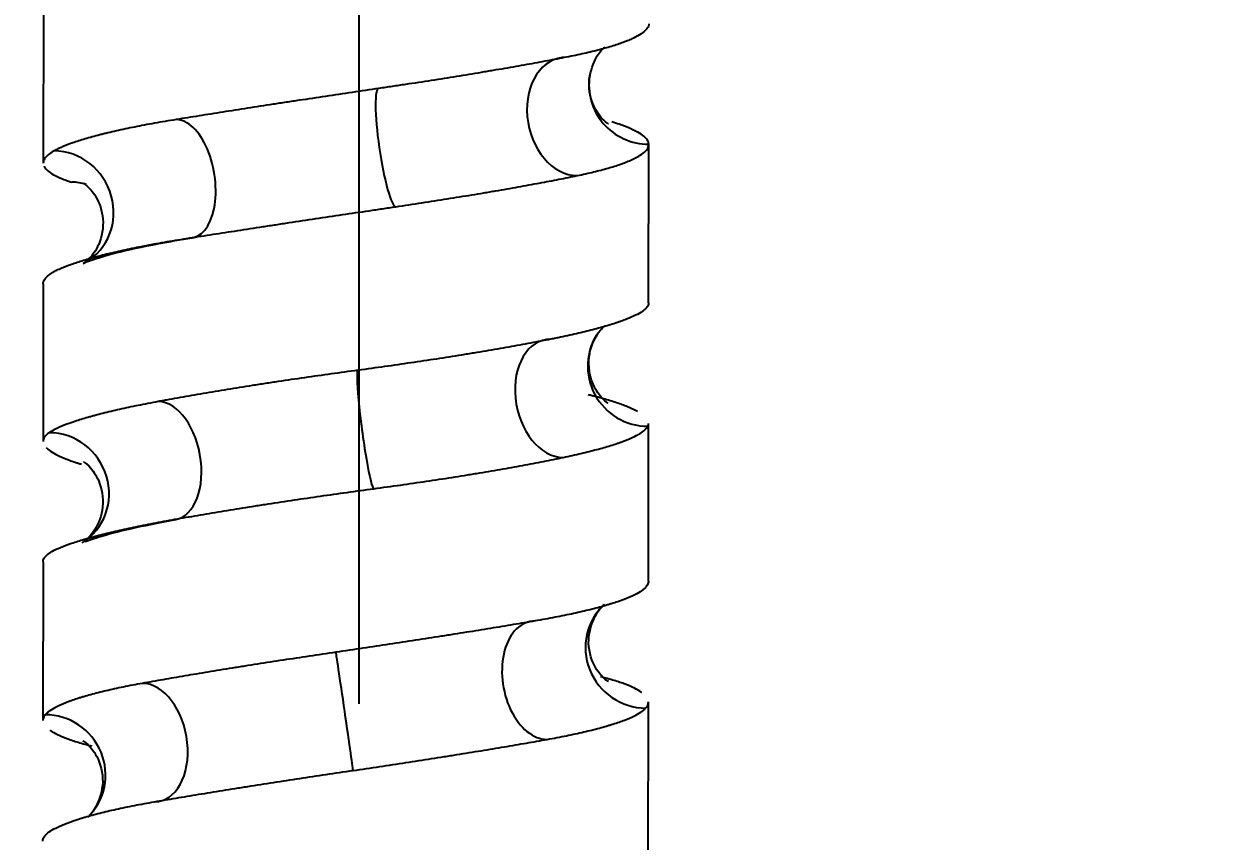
# Model space of a CAD drawing. Header units: millimetres. Extents: x 6110 to 6704, y -2661 to -1821.
# Drawn here: x 6335.91 to 6343.37, y -2362.57 to -2357.44 of the extents above; entities that cross this region are included whole.
import ezdxf

# ---------------------------------------------------------------- set-up
doc = ezdxf.new("R2010")
doc.units = ezdxf.units.MM
doc.header["$LTSCALE"] = 0.1
doc.linetypes.add('CENTERX2', pattern=[101.6, 63.5, -12.7, 12.7, -12.7])
doc.linetypes.add('HIDDEN2', pattern=[4.7625, 3.175, -1.5875])
doc.layers.add('1', color=4, linetype='HIDDEN2', lineweight=13)
doc.layers.add('DIM', color=3, linetype='Continuous', lineweight=9)
doc.layers.add('CENTER', color=1, linetype='CENTERX2')
doc.styles.get("Standard").update_dxf_attribs({"font": 'arial.ttf'})
doc.dimstyles.new('ISO-25', dxfattribs={"dimtxt": 2.5, "dimasz": 2.5, "dimexe": 1.25, "dimexo": 0.625, "dimtad": 1, "dimlfac": 5, "dimtxsty": 'Standard', "dimcen": 2.5, "dimadec": 0, "dimazin": 0, "dimtfac": 1, "dimtmove": 0, "dimatfit": 3, "dimfxl": 0, "dimarcsym": 0})

# ---------------------------------------------------------------- blocks, each defined once
blk = doc.blocks.new('*D85')
at = {"layer": 'Defpoints', "color": 0}
for p in [(6324.4599, -2027.3782), (6392.6916, -2027.3782), (6311.704, -2532.5418)]:
    blk.add_point(p, dxfattribs=at)
at = {"layer": 'DIM', "color": 0, "lineweight": -2}
for p, q in [((6325.0849, -2027.3782), (6393.9416, -2027.3782)), ((6392.6916, -2527.5418), (6392.6916, -2032.3782)), ((6312.329, -2532.5418), (6393.9416, -2532.5418))]:
    blk.add_line(p, q, dxfattribs=at)
at = {"layer": 'DIM', "color": 0}
for points in [[(6391.8583, -2032.3782), (6393.5249, -2032.3782), (6392.6916, -2027.3782)], [(6391.8583, -2527.5418), (6393.5249, -2527.5418), (6392.6916, -2532.5418)]]:
    blk.add_solid(points, dxfattribs=at)
at = {"layer": 'DIM', "color": 0, "insert": (6389.0618, -2279.96), "char_height": 5, "attachment_point": 5, "rotation": 90}
blk.add_mtext('2020,7', dxfattribs=at)
blk = doc.blocks.new('*D93')
at = {"layer": 'Defpoints', "color": 0}
for p in [(6325.0849, -2027.3782), (6402.037, -2595.9805), (6423.8203, -2595.9805)]:
    blk.add_point(p, dxfattribs=at)
at = {"layer": 'DIM', "color": 0, "lineweight": -2}
for p, q in [((6325.7099, -2027.3782), (6425.0703, -2027.3782)), ((6423.8203, -2032.3782), (6423.8203, -2590.9805)), ((6402.662, -2595.9805), (6425.0703, -2595.9805))]:
    blk.add_line(p, q, dxfattribs=at)
at = {"layer": 'DIM', "color": 0}
for points in [[(6422.9869, -2032.3782), (6424.6536, -2032.3782), (6423.8203, -2027.3782)], [(6422.9869, -2590.9805), (6424.6536, -2590.9805), (6423.8203, -2595.9805)]]:
    blk.add_solid(points, dxfattribs=at)
at = {"layer": 'DIM', "color": 0, "insert": (6420.1905, -2311.6794), "char_height": 5, "attachment_point": 5, "rotation": 90}
blk.add_mtext('2274,4', dxfattribs=at)

msp = doc.modelspace()

# ---------------------------------------------------------------- hatches: boundary and pattern name
at = {"layer": 'DIM'}
h = msp.add_hatch(dxfattribs=at)
h.set_pattern_fill('ANSI31', color=2)
edge = h.paths.add_edge_path()
edge.add_line((6619.6172, -2595.9805), (6619.6172, -1962.2056))
edge.add_line((6634.6172, -1966.1101), (6619.6172, -1966.1101))
edge.add_line((6634.6172, -2610.9805), (6634.6172, -1966.1101))
edge.add_line((6634.6172, -2610.9805), (6184.4567, -2610.9805))
edge.add_line((6619.6172, -2595.9805), (6184.4567, -2595.9805))
edge.add_line((6184.4567, -2610.9805), (6184.4567, -2595.9805))

# ---------------------------------------------------------------- linework, layer by layer
at = {"layer": '1', "color": 7, "linetype": 'Continuous', "lineweight": -3}
for p, q in [((6336.0292, -2357.3142), (6336.0285, -2358.3098)), ((6339.8279, -2359.1865), (6339.8286, -2358.1938)), ((6336.028, -2359.0681), (6336.0273, -2360.0569)), ((6339.8267, -2360.9347), (6339.8274, -2359.9442)), ((6336.0268, -2360.8147), (6336.0261, -2361.8088)), ((6339.8255, -2362.6872), (6339.8262, -2361.693))]:
    msp.add_line(p, q, dxfattribs=at)
for centre, major_axis, ratio, start_param, end_param in [((6339.3463, -2358.0172), (0.074, -0.3676), 0.740145, 2.99336, 6.134794), ((6339.8282, -2357.8209), (0.3705, -0.058), 0.989171, 3.136396, 4.866826), ((6338.1876, -2358.2129), (0.0546, -0.371), 0.134226, 3.123119, 6.26183), ((6336.9045, -2358.4087), (0.0588, -0.3704), 0.533646, 6.198132, 9.339732), ((6336.1109, -2358.6048), (0.1687, -0.3349), 0.946673, 0.040939, 2.694598), ((6336.1865, -2358.8016), (0.1201, 0.3552), 0.909045, 0.024931, 0.297499), ((6339.8188, -2359.5905), (0.3095, -0.2118), 0.986912, 3.139866, 5.317921), ((6339.2533, -2359.7866), (0.0749, -0.3675), 0.690021, 3.0028, 6.141523), ((6338.0532, -2359.9824), (0.0498, -0.3717), 0.066416, 3.132781, 6.274388), ((6336.7935, -2360.1782), (0.0672, -0.3689), 0.590965, 6.177212, 9.315616), ((6336.0757, -2360.3744), (0.1928, -0.3217), 0.965901, 0.01175, 2.616066), ((6339.8011, -2361.36), (0.2508, -0.2788), 0.97626, 3.14262, 5.560329), ((6339.1527, -2361.5561), (0.0648, -0.3694), 0.640536, 3.029406, 6.171019), ((6337.9189, -2361.7519), (0.0541, -0.3711), 0.004393, 0.000996, 3.139412), ((6336.6881, -2361.9477), (0.0652, -0.3693), 0.645444, 6.169292, 9.310764), ((6336.0489, -2362.1439), (0.2585, -0.2716), 0.977644, 6.282968, 8.673414)]:
    msp.add_ellipse(centre, major_axis=major_axis, ratio=ratio, start_param=start_param, end_param=end_param, dxfattribs=at)
for points, knots in [([(6339.8266, -2357.4499), (6339.8238, -2357.4581), (6339.8184, -2357.4664), (6339.803, -2357.4829), (6339.7828, -2357.4995), (6339.7532, -2357.5162), (6339.7274, -2357.5288), (6339.7182, -2357.533), (6339.7035, -2357.5393), (6339.6984, -2357.5414), (6339.688, -2357.5456), (6339.6827, -2357.5477), (6339.6552, -2357.5581), (6339.6311, -2357.5664), (6339.5787, -2357.5828), (6339.5222, -2357.5989), (6339.4574, -2357.6147), (6339.4057, -2357.6264), (6339.388, -2357.6302), (6339.3514, -2357.6379), (6339.3325, -2357.6417), (6339.3133, -2357.6455)], [0, 0, 0, 0, 0.125, 0.125, 0.25, 0.375, 0.375, 0.4375, 0.4375, 0.46875, 0.46875, 0.5, 0.5, 0.625, 0.625, 0.75, 0.875, 0.875, 0.9375, 0.9375, 1, 1, 1, 1]), ([(6339.4577, -2357.7629), (6339.4716, -2357.7107), (6339.4977, -2357.6352), (6339.5394, -2357.5934), (6339.5525, -2357.5818)], [0, 0, 0, 0, 0.553512, 1, 1, 1, 1]), ([(6339.3133, -2357.6455), (6339.2745, -2357.6531), (6339.2341, -2357.6607), (6339.1504, -2357.6763), (6339.0638, -2357.6922), (6338.9713, -2357.7084), (6338.8997, -2357.7207), (6338.8633, -2357.727), (6338.8261, -2357.7332), (6338.8011, -2357.7374), (6338.7885, -2357.7395), (6338.7254, -2357.7501), (6338.6741, -2357.7584), (6338.5701, -2357.7752), (6338.4646, -2357.7919), (6338.3561, -2357.8086), (6338.2736, -2357.8211), (6338.2459, -2357.8253), (6338.2041, -2357.8315), (6338.1901, -2357.8336), (6338.162, -2357.8377), (6338.148, -2357.8398), (6338.1339, -2357.8419)], [0, 0, 0, 0, 0.125, 0.125, 0.25, 0.375, 0.375, 0.4375, 0.46875, 0.46875, 0.5, 0.5, 0.625, 0.625, 0.75, 0.875, 0.875, 0.9375, 0.9375, 0.96875, 0.96875, 1, 1, 1, 1]), ([(6339.5757, -2358.0646), (6339.5757, -2358.0645), (6339.5713, -2358.0617), (6339.5366, -2358.0379), (6339.4667, -2357.9395), (6339.4491, -2357.8287), (6339.4566, -2357.7698), (6339.4577, -2357.7629)], [0, 0, 0, 0, 0.118209, 0.382947, 0.651869, 0.959545, 1, 1, 1, 1]), ([(6338.1339, -2357.8419), (6338.078, -2357.8501), (6338.0223, -2357.8583), (6337.9111, -2357.8748), (6337.8002, -2357.8913), (6337.6899, -2357.908), (6337.6074, -2357.9205), (6337.58, -2357.9247), (6337.5389, -2357.9309), (6337.5252, -2357.933), (6337.4978, -2357.9372), (6337.4841, -2357.9393), (6337.416, -2357.9498), (6337.3626, -2357.958), (6337.2575, -2357.9744), (6337.1543, -2357.9905), (6337.0548, -2358.0062), (6336.9816, -2358.0179), (6336.9575, -2358.0217), (6336.9097, -2358.0294), (6336.886, -2358.0332), (6336.8627, -2358.037)], [0, 0, 0, 0, 0.125, 0.125, 0.25, 0.375, 0.375, 0.4375, 0.4375, 0.46875, 0.46875, 0.5, 0.5, 0.625, 0.625, 0.75, 0.875, 0.875, 0.9375, 0.9375, 1, 1, 1, 1]), ([(6336.8627, -2358.037), (6336.8158, -2358.0446), (6336.7707, -2358.0523), (6336.6839, -2358.0679), (6336.6006, -2358.0837), (6336.5241, -2358.1), (6336.4693, -2358.1123), (6336.4426, -2358.1185), (6336.4168, -2358.1248), (6336.3999, -2358.129), (6336.3915, -2358.1311), (6336.3505, -2358.1417), (6336.3199, -2358.1501), (6336.2632, -2358.1669), (6336.2109, -2358.1837), (6336.1673, -2358.2004), (6336.138, -2358.2129), (6336.1287, -2358.2171), (6336.1158, -2358.2234), (6336.1116, -2358.2255), (6336.1035, -2358.2296), (6336.0996, -2358.2317), (6336.0959, -2358.2338)], [0, 0, 0, 0, 0.125, 0.125, 0.25, 0.375, 0.375, 0.4375, 0.46875, 0.46875, 0.5, 0.5, 0.625, 0.625, 0.75, 0.875, 0.875, 0.9375, 0.9375, 0.96875, 0.96875, 1, 1, 1, 1]), ([(6339.8285, -2358.1919), (6339.8282, -2358.1837), (6339.8253, -2358.1754), (6339.8148, -2358.1589), (6339.7995, -2358.1422), (6339.7747, -2358.1255), (6339.7525, -2358.1129), (6339.7445, -2358.1087), (6339.7315, -2358.1024), (6339.7271, -2358.1003), (6339.7178, -2358.0961), (6339.713, -2358.094), (6339.6885, -2358.0834), (6339.6666, -2358.0751), (6339.6281, -2358.0619), (6339.6128, -2358.057), (6339.5967, -2358.0521)], [0, 0, 0, 0, 0.178336, 0.178336, 0.356673, 0.535009, 0.535009, 0.624178, 0.624178, 0.668762, 0.668762, 0.713346, 0.713346, 0.891682, 0.891682, 1, 1, 1, 1]), ([(6339.3792, -2358.3888), (6339.4159, -2358.3812), (6339.4503, -2358.3735), (6339.5149, -2358.3579), (6339.5751, -2358.342), (6339.6269, -2358.3257), (6339.6624, -2358.3134), (6339.6738, -2358.3092), (6339.6899, -2358.3029), (6339.6952, -2358.3008), (6339.7054, -2358.2966), (6339.7104, -2358.2945), (6339.7344, -2358.284), (6339.7511, -2358.2755), (6339.7797, -2358.2587), (6339.8034, -2358.242), (6339.8175, -2358.2252), (6339.8267, -2358.2086), (6339.8289, -2358.2002), (6339.8285, -2358.1919)], [0, 0, 0, 0, 0.125, 0.125, 0.25, 0.375, 0.375, 0.4375, 0.4375, 0.46875, 0.46875, 0.5, 0.5, 0.625, 0.625, 0.75, 0.875, 0.875, 1, 1, 1, 1]), ([(6336.0959, -2358.2338), (6336.081, -2358.242), (6336.0687, -2358.2503), (6336.0489, -2358.2668), (6336.034, -2358.2835), (6336.0287, -2358.3002), (6336.0285, -2358.309), (6336.0285, -2358.3094), (6336.0285, -2358.3099)], [0, 0, 0, 0, 0.327627, 0.327627, 0.655254, 0.982882, 0.982882, 1, 1, 1, 1]), ([(6336.0336, -2358.3306), (6336.0341, -2358.3317), (6336.0347, -2358.3327), (6336.04, -2358.3422), (6336.0472, -2358.3505), (6336.0663, -2358.3669), (6336.0901, -2358.3831), (6336.1234, -2358.399), (6336.1519, -2358.4107), (6336.162, -2358.4146), (6336.1834, -2358.4223), (6336.1948, -2358.4261), (6336.2067, -2358.4299)], [0, 0, 0, 0, 0.030301, 0.030301, 0.272725, 0.272725, 0.51515, 0.757575, 0.757575, 0.878788, 0.878788, 1, 1, 1, 1]), ([(6338.2412, -2358.584), (6338.2966, -2358.5758), (6338.3512, -2358.5676), (6338.4588, -2358.5511), (6338.5648, -2358.5345), (6338.6676, -2358.5179), (6338.7435, -2358.5054), (6338.7686, -2358.5012), (6338.8059, -2358.4949), (6338.8183, -2358.4928), (6338.843, -2358.4886), (6338.8553, -2358.4865), (6338.9162, -2358.4761), (6338.9634, -2358.4678), (6339.0548, -2358.4515), (6339.1431, -2358.4354), (6339.2255, -2358.4196), (6339.2849, -2358.4079), (6339.3043, -2358.4041), (6339.3424, -2358.3964), (6339.3611, -2358.3926), (6339.3792, -2358.3888)], [0, 0, 0, 0, 0.125, 0.125, 0.25, 0.375, 0.375, 0.4375, 0.4375, 0.46875, 0.46875, 0.5, 0.5, 0.625, 0.625, 0.75, 0.875, 0.875, 0.9375, 0.9375, 1, 1, 1, 1]), ([(6336.2744, -2358.4337), (6336.2745, -2358.4338), (6336.2755, -2358.4348), (6336.2929, -2358.4421), (6336.3647, -2358.5159), (6336.4174, -2358.6622), (6336.3873, -2358.8225), (6336.3166, -2358.9149), (6336.2833, -2358.9371), (6336.2787, -2358.9409), (6336.2788, -2358.9407)], [0, 0, 0, 0, 0.007704, 0.162548, 0.307054, 0.472374, 0.651812, 0.798954, 0.928295, 1, 1, 1, 1]), ([(6336.9463, -2358.7804), (6336.9949, -2358.7728), (6337.0443, -2358.7651), (6337.1451, -2358.7495), (6337.2476, -2358.7337), (6337.3536, -2358.7174), (6337.4345, -2358.7051), (6337.4616, -2358.701), (6337.5027, -2358.6947), (6337.5165, -2358.6926), (6337.5441, -2358.6884), (6337.558, -2358.6863), (6337.6273, -2358.6758), (6337.6828, -2358.6674), (6337.7941, -2358.6507), (6337.9055, -2358.6339), (6338.0172, -2358.6173), (6338.1012, -2358.6048), (6338.1292, -2358.6006), (6338.1712, -2358.5944), (6338.1852, -2358.5923), (6338.2132, -2358.5881), (6338.2272, -2358.5861), (6338.2412, -2358.584)], [0, 0, 0, 0, 0.125, 0.125, 0.25, 0.375, 0.375, 0.4375, 0.4375, 0.46875, 0.46875, 0.5, 0.5, 0.625, 0.625, 0.75, 0.875, 0.875, 0.9375, 0.9375, 0.96875, 0.96875, 1, 1, 1, 1]), ([(6336.1271, -2358.9759), (6336.145, -2358.9676), (6336.1651, -2358.9594), (6336.2097, -2358.9428), (6336.2586, -2358.9262), (6336.3159, -2358.9095), (6336.3622, -2358.897), (6336.3861, -2358.8907), (6336.4113, -2358.8844), (6336.4283, -2358.8802), (6336.437, -2358.8781), (6336.4809, -2358.8676), (6336.5177, -2358.8594), (6336.5945, -2358.843), (6336.6747, -2358.8269), (6336.7613, -2358.8111), (6336.8289, -2358.7995), (6336.8518, -2358.7956), (6336.8985, -2358.7879), (6336.9223, -2358.7841), (6336.9463, -2358.7804)], [0, 0, 0, 0, 0.125, 0.125, 0.25, 0.375, 0.375, 0.4375, 0.46875, 0.46875, 0.5, 0.5, 0.625, 0.625, 0.75, 0.875, 0.875, 0.9375, 0.9375, 1, 1, 1, 1]), ([(6336.2796, -2358.9398), (6336.2884, -2358.9345), (6336.3279, -2358.9186), (6336.4814, -2358.8711), (6336.7084, -2358.8221), (6336.8884, -2358.791), (6336.9633, -2358.779)], [0, 0, 0, 0, 0.191907, 0.464804, 0.792546, 1, 1, 1, 1]), ([(6336.028, -2359.0683), (6336.0279, -2359.0626), (6336.029, -2359.0569), (6336.0346, -2359.0428), (6336.046, -2359.026), (6336.0673, -2359.0092), (6336.0869, -2358.9967), (6336.094, -2358.9925), (6336.1057, -2358.9863), (6336.1098, -2358.9842), (6336.1182, -2358.98), (6336.1226, -2358.9779), (6336.1271, -2358.9759)], [0, 0, 0, 0, 0.183594, 0.183594, 0.45573, 0.727865, 0.727865, 0.863932, 0.863932, 0.931966, 0.931966, 1, 1, 1, 1]), ([(6339.8144, -2359.2188), (6339.8077, -2359.2264), (6339.7985, -2359.2341), (6339.7754, -2359.2498), (6339.7476, -2359.2656), (6339.7103, -2359.2819), (6339.6788, -2359.2943), (6339.6677, -2359.2984), (6339.6502, -2359.3047), (6339.6442, -2359.3068), (6339.6319, -2359.311), (6339.6256, -2359.3131), (6339.5934, -2359.3236), (6339.5657, -2359.332), (6339.5061, -2359.3488), (6339.4426, -2359.3656), (6339.3712, -2359.3823), (6339.3146, -2359.3948), (6339.2952, -2359.399), (6339.2654, -2359.4052), (6339.2553, -2359.4073), (6339.2349, -2359.4115), (6339.2246, -2359.4135), (6339.2142, -2359.4156)], [0, 0, 0, 0, 0.125, 0.125, 0.25, 0.375, 0.375, 0.4375, 0.4375, 0.46875, 0.46875, 0.5, 0.5, 0.625, 0.625, 0.75, 0.875, 0.875, 0.9375, 0.9375, 0.96875, 0.96875, 1, 1, 1, 1]), ([(6339.8279, -2359.1879), (6339.8279, -2359.1905), (6339.8276, -2359.1932), (6339.8253, -2359.2036), (6339.8211, -2359.2113), (6339.8144, -2359.2188)], [0, 0, 0, 0, 0.252884, 0.252884, 1, 1, 1, 1]), ([(6339.5742, -2359.8184), (6339.5742, -2359.8185), (6339.5657, -2359.8136), (6339.5168, -2359.7718), (6339.45, -2359.6543), (6339.4491, -2359.4934), (6339.4866, -2359.4118), (6339.5093, -2359.3787)], [0, 0, 0, 0, 0.155774, 0.349298, 0.557745, 0.814572, 1, 1, 1, 1]), ([(6339.2142, -2359.4156), (6339.1728, -2359.4238), (6339.13, -2359.432), (6339.0417, -2359.4486), (6338.9508, -2359.4651), (6338.8547, -2359.4818), (6338.7805, -2359.4943), (6338.743, -2359.5006), (6338.7047, -2359.5069), (6338.6789, -2359.5111), (6338.666, -2359.5132), (6338.6011, -2359.5237), (6338.5486, -2359.5319), (6338.4426, -2359.5482), (6338.3354, -2359.5643), (6338.2261, -2359.58), (6338.1157, -2359.5955), (6338.06, -2359.6032), (6338.0036, -2359.6107)], [0, 0, 0, 0, 0.125, 0.125, 0.25, 0.375, 0.375, 0.4375, 0.46875, 0.46875, 0.5, 0.5, 0.625, 0.625, 0.75, 0.875, 0.875, 1, 1, 1, 1]), ([(6338.0036, -2359.6107), (6337.947, -2359.6183), (6337.8907, -2359.626), (6337.7788, -2359.6416), (6337.6676, -2359.6574), (6337.5577, -2359.6736), (6337.4758, -2359.6859), (6337.4486, -2359.6901), (6337.4079, -2359.6963), (6337.3943, -2359.6984), (6337.3673, -2359.7026), (6337.3538, -2359.7047), (6337.2867, -2359.7152), (6337.2342, -2359.7236), (6337.1314, -2359.7404), (6337.0308, -2359.7572), (6336.9347, -2359.7739), (6336.8642, -2359.7864), (6336.841, -2359.7905), (6336.8067, -2359.7968), (6336.7953, -2359.7989), (6336.7727, -2359.803), (6336.7615, -2359.8051), (6336.7504, -2359.8071)], [0, 0, 0, 0, 0.125, 0.125, 0.25, 0.375, 0.375, 0.4375, 0.4375, 0.46875, 0.46875, 0.5, 0.5, 0.625, 0.625, 0.75, 0.875, 0.875, 0.9375, 0.9375, 0.96875, 0.96875, 1, 1, 1, 1]), ([(6339.7569, -2359.8697), (6339.7543, -2359.8683), (6339.7518, -2359.8669), (6339.7331, -2359.8571), (6339.7148, -2359.8487), (6339.6736, -2359.8318), (6339.6281, -2359.815), (6339.5737, -2359.7982), (6339.5294, -2359.7856), (6339.5141, -2359.7814), (6339.4903, -2359.7751), (6339.4822, -2359.773), (6339.4658, -2359.7688), (6339.4575, -2359.7668), (6339.449, -2359.7647)], [0, 0, 0, 0, 0.039615, 0.039615, 0.279711, 0.279711, 0.519808, 0.759904, 0.759904, 0.879952, 0.879952, 0.939976, 0.939976, 1, 1, 1, 1]), ([(6336.7504, -2359.8071), (6336.7063, -2359.8153), (6336.664, -2359.8236), (6336.5831, -2359.8401), (6336.5059, -2359.8567), (6336.4358, -2359.8734), (6336.386, -2359.8859), (6336.3618, -2359.8922), (6336.3386, -2359.8985), (6336.3234, -2359.9027), (6336.3159, -2359.9048), (6336.2792, -2359.9153), (6336.2521, -2359.9235), (6336.2025, -2359.9399), (6336.1574, -2359.9561), (6336.1212, -2359.9719), (6336.0974, -2359.9835), (6336.0901, -2359.9874), (6336.0766, -2359.9951), (6336.0704, -2359.9989), (6336.0648, -2360.0027)], [0, 0, 0, 0, 0.125, 0.125, 0.25, 0.375, 0.375, 0.4375, 0.46875, 0.46875, 0.5, 0.5, 0.625, 0.625, 0.75, 0.875, 0.875, 0.9375, 0.9375, 1, 1, 1, 1]), ([(6339.2916, -2360.1577), (6339.3308, -2360.1495), (6339.3679, -2360.1412), (6339.438, -2360.1247), (6339.504, -2360.1081), (6339.5621, -2360.0914), (6339.6026, -2360.0789), (6339.6221, -2360.0726), (6339.6404, -2360.0663), (6339.6524, -2360.0621), (6339.6582, -2360.06), (6339.6867, -2360.0495), (6339.707, -2360.0412), (6339.743, -2360.0248), (6339.7742, -2360.0087), (6339.7961, -2359.9929), (6339.8132, -2359.9774), (6339.8194, -2359.9697), (6339.8232, -2359.9621)], [0, 0, 0, 0, 0.125, 0.125, 0.25, 0.375, 0.375, 0.4375, 0.46875, 0.46875, 0.5, 0.5, 0.625, 0.625, 0.75, 0.875, 0.875, 1, 1, 1, 1]), ([(6336.0648, -2360.0027), (6336.0536, -2360.0103), (6336.045, -2360.0181), (6336.0326, -2360.0337), (6336.028, -2360.0437), (6336.0273, -2360.0538), (6336.0273, -2360.0558)], [0, 0, 0, 0, 0.443652, 0.443652, 0.887304, 1, 1, 1, 1]), ([(6336.046, -2360.0952), (6336.0473, -2360.0965), (6336.0487, -2360.0979), (6336.0588, -2360.1078), (6336.0699, -2360.1162), (6336.0969, -2360.1331), (6336.1286, -2360.1499), (6336.1695, -2360.1667), (6336.2039, -2360.1793), (6336.2159, -2360.1834), (6336.2348, -2360.1897), (6336.2413, -2360.1918), (6336.2545, -2360.196), (6336.2613, -2360.1981), (6336.2682, -2360.2001)], [0, 0, 0, 0, 0.039241, 0.039241, 0.279431, 0.279431, 0.519621, 0.75981, 0.75981, 0.879905, 0.879905, 0.939953, 0.939953, 1, 1, 1, 1]), ([(6336.2807, -2360.185), (6336.2807, -2360.185), (6336.2856, -2360.188), (6336.3237, -2360.2155), (6336.3951, -2360.3217), (6336.4133, -2360.4884), (6336.355, -2360.6166), (6336.3148, -2360.6586), (6336.3022, -2360.6702)], [0, 0, 0, 0, 0.092439, 0.268922, 0.450835, 0.678214, 0.881937, 1, 1, 1, 1]), ([(6338.1028, -2360.3541), (6338.1593, -2360.3465), (6338.215, -2360.3388), (6338.3253, -2360.3232), (6338.4342, -2360.3074), (6338.5405, -2360.2912), (6338.6193, -2360.2789), (6338.6453, -2360.2747), (6338.6842, -2360.2685), (6338.6971, -2360.2664), (6338.7229, -2360.2622), (6338.7357, -2360.2601), (6338.7993, -2360.2496), (6338.8488, -2360.2412), (6338.945, -2360.2244), (6339.0383, -2360.2077), (6339.1261, -2360.191), (6339.1898, -2360.1785), (6339.2107, -2360.1743), (6339.2415, -2360.1681), (6339.2517, -2360.166), (6339.2718, -2360.1618), (6339.2818, -2360.1598), (6339.2916, -2360.1577)], [0, 0, 0, 0, 0.125, 0.125, 0.25, 0.375, 0.375, 0.4375, 0.4375, 0.46875, 0.46875, 0.5, 0.5, 0.625, 0.625, 0.75, 0.875, 0.875, 0.9375, 0.9375, 0.96875, 0.96875, 1, 1, 1, 1]), ([(6336.8372, -2360.5493), (6336.8833, -2360.541), (6336.9305, -2360.5328), (6337.0269, -2360.5163), (6337.1254, -2360.4997), (6337.2281, -2360.483), (6337.3066, -2360.4705), (6337.333, -2360.4663), (6337.3731, -2360.46), (6337.3865, -2360.4579), (6337.4135, -2360.4537), (6337.4271, -2360.4516), (6337.4949, -2360.4412), (6337.5494, -2360.4329), (6337.6589, -2360.4166), (6337.7688, -2360.4005), (6337.8796, -2360.3848), (6337.9908, -2360.3693), (6338.0467, -2360.3616), (6338.1028, -2360.3541)], [0, 0, 0, 0, 0.125, 0.125, 0.25, 0.375, 0.375, 0.4375, 0.4375, 0.46875, 0.46875, 0.5, 0.5, 0.625, 0.625, 0.75, 0.875, 0.875, 1, 1, 1, 1]), ([(6336.0866, -2360.7461), (6336.1007, -2360.7384), (6336.1172, -2360.7307), (6336.1546, -2360.7151), (6336.1966, -2360.6992), (6336.2475, -2360.683), (6336.289, -2360.6706), (6336.3034, -2360.6664), (6336.3259, -2360.6602), (6336.3336, -2360.6581), (6336.3491, -2360.6539), (6336.3571, -2360.6518), (6336.3973, -2360.6412), (6336.4313, -2360.6328), (6336.5028, -2360.616), (6336.5779, -2360.5993), (6336.6602, -2360.5825), (6336.7246, -2360.57), (6336.7465, -2360.5659), (6336.78, -2360.5596), (6336.7914, -2360.5575), (6336.8142, -2360.5534), (6336.8257, -2360.5513), (6336.8372, -2360.5493)], [0, 0, 0, 0, 0.125, 0.125, 0.25, 0.375, 0.375, 0.4375, 0.4375, 0.46875, 0.46875, 0.5, 0.5, 0.625, 0.625, 0.75, 0.875, 0.875, 0.9375, 0.9375, 0.96875, 0.96875, 1, 1, 1, 1]), ([(6336.2909, -2360.6863), (6336.3119, -2360.6785), (6336.3962, -2360.6483), (6336.5922, -2360.5993), (6336.7699, -2360.5638), (6336.8607, -2360.5471)], [0, 0, 0, 0, 0.289931, 0.674096, 1, 1, 1, 1]), ([(6336.0268, -2360.8139), (6336.0267, -2360.8068), (6336.0306, -2360.7917), (6336.0429, -2360.7769), (6336.0565, -2360.7652), (6336.0617, -2360.7613), (6336.0732, -2360.7537), (6336.0796, -2360.7498), (6336.0866, -2360.7461)], [0, 0, 0, 0, 0.303071, 0.651535, 0.651535, 0.825768, 0.825768, 1, 1, 1, 1]), ([(6339.8267, -2360.9349), (6339.8267, -2360.9362), (6339.8262, -2360.9459), (6339.8225, -2360.9556), (6339.8139, -2360.9682), (6339.8104, -2360.9723), (6339.8042, -2360.9786), (6339.802, -2360.9807), (6339.7972, -2360.9848), (6339.7947, -2360.9869), (6339.792, -2360.989)], [0, 0, 0, 0, 0.073372, 0.536686, 0.536686, 0.768343, 0.768343, 0.884171, 0.884171, 1, 1, 1, 1]), ([(6339.792, -2360.989), (6339.7813, -2360.9972), (6339.7682, -2361.0055), (6339.7375, -2361.022), (6339.7023, -2361.0386), (6339.658, -2361.0553), (6339.6213, -2361.0678), (6339.6085, -2361.072), (6339.5884, -2361.0783), (6339.5816, -2361.0804), (6339.5676, -2361.0846), (6339.5605, -2361.0867), (6339.5242, -2361.0972), (6339.4933, -2361.1054), (6339.4277, -2361.1218), (6339.3584, -2361.1379), (6339.2816, -2361.1537), (6339.2212, -2361.1653), (6339.2006, -2361.1692), (6339.1584, -2361.1769), (6339.1368, -2361.1807), (6339.1149, -2361.1844)], [0, 0, 0, 0, 0.125, 0.125, 0.25, 0.375, 0.375, 0.4375, 0.4375, 0.46875, 0.46875, 0.5, 0.5, 0.625, 0.625, 0.75, 0.875, 0.875, 0.9375, 0.9375, 1, 1, 1, 1]), ([(6339.5759, -2361.5652), (6339.5759, -2361.5652), (6339.5743, -2361.5643), (6339.5511, -2361.5516), (6339.477, -2361.466), (6339.434, -2361.3048), (6339.4882, -2361.1486), (6339.528, -2361.0977), (6339.5503, -2361.0812)], [0, 0, 0, 0, 0.031439, 0.215584, 0.39195, 0.616637, 0.829552, 1, 1, 1, 1]), ([(6339.1149, -2361.1844), (6339.0706, -2361.192), (6339.0251, -2361.1997), (6338.9317, -2361.2154), (6338.8359, -2361.2312), (6338.7354, -2361.2474), (6338.6582, -2361.2598), (6338.6322, -2361.2639), (6338.5927, -2361.2702), (6338.5794, -2361.2723), (6338.5528, -2361.2765), (6338.5394, -2361.2786), (6338.4724, -2361.2891), (6338.4185, -2361.2975), (6338.3097, -2361.3143), (6338.2003, -2361.331), (6338.0893, -2361.3477), (6337.9776, -2361.3643), (6337.9214, -2361.3726), (6337.8648, -2361.3808)], [0, 0, 0, 0, 0.125, 0.125, 0.25, 0.375, 0.375, 0.4375, 0.4375, 0.46875, 0.46875, 0.5, 0.5, 0.625, 0.625, 0.75, 0.875, 0.875, 1, 1, 1, 1]), ([(6337.8648, -2361.3808), (6337.8086, -2361.389), (6337.7529, -2361.3973), (6337.6425, -2361.4138), (6337.5331, -2361.4303), (6337.4256, -2361.447), (6337.3458, -2361.4595), (6337.3193, -2361.4637), (6337.2798, -2361.4699), (6337.2666, -2361.472), (6337.2404, -2361.4762), (6337.2273, -2361.4783), (6337.1622, -2361.4888), (6337.1115, -2361.497), (6337.0125, -2361.5134), (6336.916, -2361.5295), (6336.8245, -2361.5453), (6336.7578, -2361.5569), (6336.7359, -2361.5608), (6336.6927, -2361.5685), (6336.6713, -2361.5723), (6336.6505, -2361.576)], [0, 0, 0, 0, 0.125, 0.125, 0.25, 0.375, 0.375, 0.4375, 0.4375, 0.46875, 0.46875, 0.5, 0.5, 0.625, 0.625, 0.75, 0.875, 0.875, 0.9375, 0.9375, 1, 1, 1, 1]), ([(6339.7858, -2361.6342), (6339.7844, -2361.6332), (6339.7829, -2361.6321), (6339.7693, -2361.6227), (6339.7549, -2361.6144), (6339.7215, -2361.5979), (6339.6836, -2361.5817), (6339.6366, -2361.5659), (6339.5979, -2361.5542), (6339.5844, -2361.5503), (6339.5563, -2361.5426), (6339.5417, -2361.5387), (6339.5265, -2361.5349)], [0, 0, 0, 0, 0.029919, 0.029919, 0.27244, 0.27244, 0.51496, 0.75748, 0.75748, 0.87874, 0.87874, 1, 1, 1, 1]), ([(6336.6505, -2361.576), (6336.6085, -2361.5836), (6336.5685, -2361.5913), (6336.4925, -2361.6069), (6336.4204, -2361.6228), (6336.3561, -2361.639), (6336.3108, -2361.6514), (6336.2889, -2361.6576), (6336.2681, -2361.6639), (6336.2545, -2361.6681), (6336.2478, -2361.6702), (6336.2152, -2361.6808), (6336.1915, -2361.6892), (6336.1488, -2361.706), (6336.1108, -2361.7228), (6336.0821, -2361.7395), (6336.0641, -2361.7521), (6336.0587, -2361.7562), (6336.0515, -2361.7625), (6336.0492, -2361.7646), (6336.045, -2361.7687), (6336.0431, -2361.7708), (6336.0413, -2361.7729)], [0, 0, 0, 0, 0.125, 0.125, 0.25, 0.375, 0.375, 0.4375, 0.46875, 0.46875, 0.5, 0.5, 0.625, 0.625, 0.75, 0.875, 0.875, 0.9375, 0.9375, 0.96875, 0.96875, 1, 1, 1, 1]), ([(6339.8091, -2361.7311), (6339.8166, -2361.7228), (6339.8216, -2361.7146), (6339.8255, -2361.702), (6339.8261, -2361.6977), (6339.8262, -2361.6934)], [0, 0, 0, 0, 0.658703, 0.658703, 1, 1, 1, 1]), ([(6336.0413, -2361.7729), (6336.0342, -2361.7811), (6336.0296, -2361.7894), (6336.0266, -2361.8013), (6336.0261, -2361.8048), (6336.0261, -2361.8084)], [0, 0, 0, 0, 0.699119, 0.699119, 1, 1, 1, 1]), ([(6339.1906, -2361.9278), (6339.2329, -2361.9202), (6339.2732, -2361.9125), (6339.3499, -2361.8969), (6339.4227, -2361.8811), (6339.4878, -2361.8648), (6339.5337, -2361.8525), (6339.5559, -2361.8463), (6339.577, -2361.84), (6339.5908, -2361.8358), (6339.5975, -2361.8337), (6339.6306, -2361.8231), (6339.6547, -2361.8147), (6339.6982, -2361.7979), (6339.737, -2361.7812), (6339.7666, -2361.7644), (6339.7852, -2361.7519), (6339.7908, -2361.7477), (6339.7984, -2361.7415), (6339.8007, -2361.7394), (6339.8052, -2361.7352), (6339.8072, -2361.7331), (6339.8091, -2361.7311)], [0, 0, 0, 0, 0.125, 0.125, 0.25, 0.375, 0.375, 0.4375, 0.46875, 0.46875, 0.5, 0.5, 0.625, 0.625, 0.75, 0.875, 0.875, 0.9375, 0.9375, 0.96875, 0.96875, 1, 1, 1, 1]), ([(6336.0694, -2361.8698), (6336.0709, -2361.8708), (6336.0725, -2361.8719), (6336.0865, -2361.8814), (6336.1014, -2361.8897), (6336.1356, -2361.9061), (6336.1744, -2361.9223), (6336.2222, -2361.9382), (6336.2615, -2361.9499), (6336.2751, -2361.9538), (6336.3036, -2361.9615), (6336.3185, -2361.9653), (6336.3339, -2361.9691)], [0, 0, 0, 0, 0.030363, 0.030363, 0.272773, 0.272773, 0.515182, 0.757591, 0.757591, 0.878795, 0.878795, 1, 1, 1, 1]), ([(6337.9731, -2362.123), (6338.0293, -2362.1148), (6338.085, -2362.1065), (6338.1954, -2362.09), (6338.3049, -2362.0735), (6338.4125, -2362.0569), (6338.4925, -2362.0443), (6338.5191, -2362.0402), (6338.5587, -2362.0339), (6338.5719, -2362.0318), (6338.5982, -2362.0276), (6338.6113, -2362.0255), (6338.6765, -2362.015), (6338.7274, -2362.0068), (6338.8267, -2361.9904), (6338.9236, -2361.9743), (6339.0156, -2361.9586), (6339.0827, -2361.9469), (6339.1047, -2361.9431), (6339.1482, -2361.9354), (6339.1696, -2361.9316), (6339.1906, -2361.9278)], [0, 0, 0, 0, 0.125, 0.125, 0.25, 0.375, 0.375, 0.4375, 0.4375, 0.46875, 0.46875, 0.5, 0.5, 0.625, 0.625, 0.75, 0.875, 0.875, 0.9375, 0.9375, 1, 1, 1, 1]), ([(6336.2772, -2361.9369), (6336.2772, -2361.9369), (6336.2785, -2361.9376), (6336.3, -2361.949), (6336.3739, -2362.0327), (6336.4187, -2362.1933), (6336.3673, -2362.3472), (6336.3281, -2362.3988), (6336.3074, -2362.4156)], [0, 0, 0, 0, 0.024871, 0.214025, 0.393579, 0.622621, 0.840735, 1, 1, 1, 1]), ([(6336.7258, -2362.3194), (6336.7698, -2362.3118), (6336.815, -2362.3041), (6336.908, -2362.2885), (6337.0034, -2362.2726), (6337.1035, -2362.2564), (6337.1805, -2362.244), (6337.2064, -2362.2399), (6337.2458, -2362.2336), (6337.259, -2362.2315), (6337.2856, -2362.2273), (6337.299, -2362.2252), (6337.3658, -2362.2147), (6337.4197, -2362.2063), (6337.5282, -2362.1895), (6337.6376, -2362.1728), (6337.7485, -2362.1561), (6337.8602, -2362.1395), (6337.9164, -2362.1312), (6337.9731, -2362.123)], [0, 0, 0, 0, 0.125, 0.125, 0.25, 0.375, 0.375, 0.4375, 0.4375, 0.46875, 0.46875, 0.5, 0.5, 0.625, 0.625, 0.75, 0.875, 0.875, 1, 1, 1, 1]), ([(6336.0576, -2362.515), (6336.0679, -2362.5067), (6336.0805, -2362.4985), (6336.1104, -2362.4819), (6336.1448, -2362.4653), (6336.1883, -2362.4486), (6336.2244, -2362.4361), (6336.237, -2362.4319), (6336.2568, -2362.4256), (6336.2635, -2362.4235), (6336.2773, -2362.4193), (6336.2843, -2362.4172), (6336.3201, -2362.4067), (6336.3507, -2362.3984), (6336.4155, -2362.3821), (6336.4841, -2362.3659), (6336.5602, -2362.3502), (6336.6202, -2362.3385), (6336.6406, -2362.3347), (6336.6825, -2362.327), (6336.704, -2362.3232), (6336.7258, -2362.3194)], [0, 0, 0, 0, 0.125, 0.125, 0.25, 0.375, 0.375, 0.4375, 0.4375, 0.46875, 0.46875, 0.5, 0.5, 0.625, 0.625, 0.75, 0.875, 0.875, 0.9375, 0.9375, 1, 1, 1, 1]), ([(6336.0256, -2362.5669), (6336.0256, -2362.5663), (6336.0258, -2362.5573), (6336.0288, -2362.5484), (6336.0368, -2362.5358), (6336.04, -2362.5316), (6336.0459, -2362.5254), (6336.048, -2362.5233), (6336.0526, -2362.5191), (6336.055, -2362.517), (6336.0576, -2362.515)], [0, 0, 0, 0, 0.034045, 0.517022, 0.517022, 0.758511, 0.758511, 0.879256, 0.879256, 1, 1, 1, 1])]:
    msp.add_open_spline(points, degree=3, knots=knots, dxfattribs=at)
for points in [[(6339.8291, -2357.4359), (6339.829, -2357.4406), (6339.8282, -2357.4452), (6339.8266, -2357.4499)], [(6339.5093, -2359.3787), (6339.5274, -2359.3572), (6339.542, -2359.3402), (6339.5533, -2359.3287)], [(6339.8232, -2359.9621), (6339.8259, -2359.9566), (6339.8273, -2359.9509), (6339.8274, -2359.9452)]]:
    msp.add_open_spline(points, degree=3, dxfattribs=at)
at = {"layer": 'CENTER'}
msp.add_line((6338.0093, -2152.1552), (6338.0093, -2433.1083), dxfattribs=at)

# ---------------------------------------------------------------- dimensions: what is measured, and where the dimension line sits
at = {"layer": 'DIM'}
for base, p1, p2, picture, middle in [((6392.6916, -2027.3782), (6311.704, -2532.5418), (6324.4599, -2027.3782), '*D85', (6389.0618, -2279.96)), ((6423.8203, -2595.9805), (6325.0849, -2027.3782), (6402.037, -2595.9805), '*D93', (6420.1905, -2311.6794))]:
    dim = msp.add_linear_dim(base=base, p1=p1, p2=p2, angle=90, dimstyle='ISO-25', override={"dimtxt": 5, "dimasz": 5, "dimdec": 1, "dimlfac": 4, "dimadec": 1, "dimtdec": 1, "dimfxl": 1.25, "dimtfill": 1}, dxfattribs=at)
    dim.commit()
    dim.dimension.update_dxf_attribs({"geometry": picture, "text_midpoint": middle})

doc.saveas('drawing.dxf')
